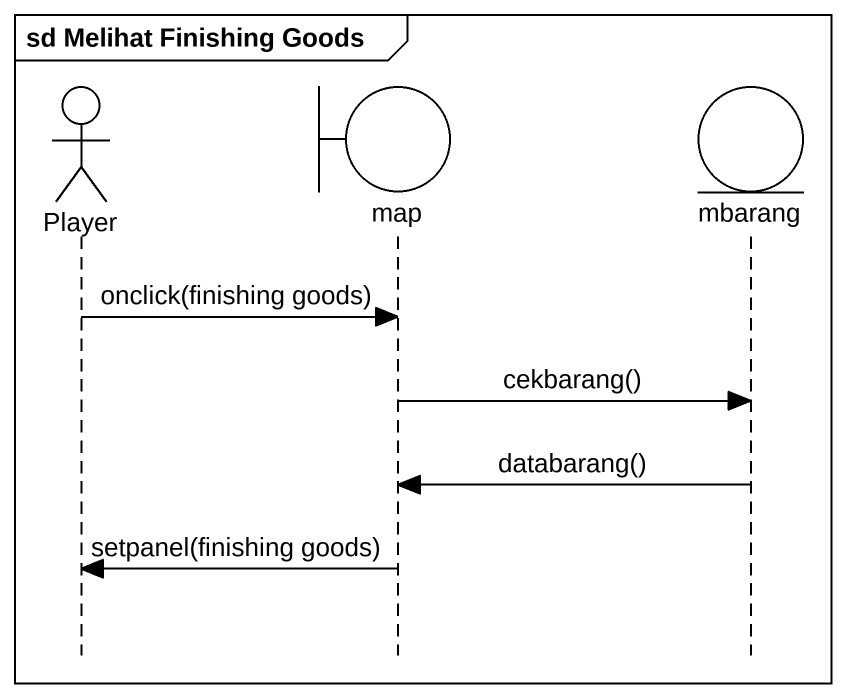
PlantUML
@startuml
mainframe sd Melihat Finishing Goods
hide footbox
actor Player
boundary "map" as map_
entity mbarang

Player -> map_ : onclick(finishing goods)
map_ -> mbarang : cekbarang()
mbarang -> map_ : databarang()
map_ -> Player : setpanel(finishing goods)
@enduml
